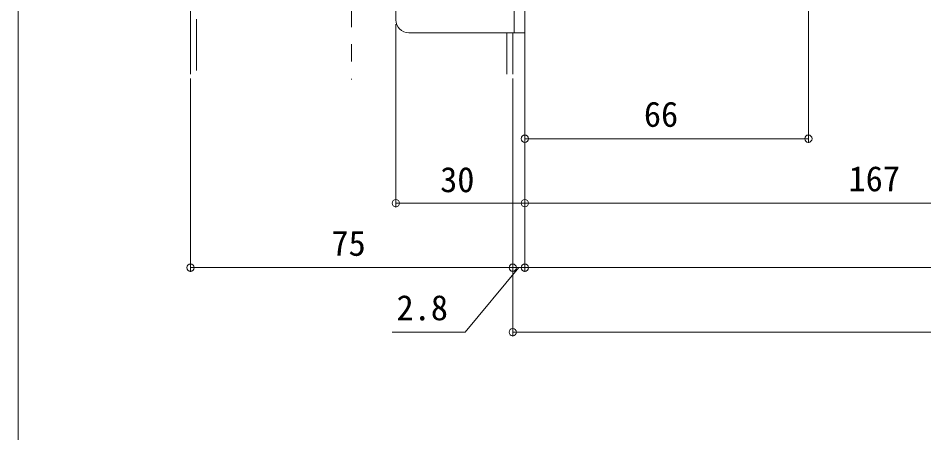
# Model space of a CAD drawing. Units: millimetres, scale not verified. Extents: x -1681 to -294, y -1188 to 1055.
# Drawn here: x -1679.9 to -1469.2, y -269.2 to -172.7 of the extents above; entities that cross this region are included whole.
import ezdxf
from ezdxf.enums import TextEntityAlignment as Align

# ---------------------------------------------------------------- set-up
doc = ezdxf.new("R2010")
doc.units = ezdxf.units.MM
doc.header["$LTSCALE"] = 4
doc.linetypes.add('CHAIN2', pattern=[12, 9, -1, 1, -1])
doc.linetypes.add('DASHED3', pattern=[4, 3, -1])
for name, color, linetype, lineweight in [('0-2_YKK_ZWAK', 7, 'Continuous', 9), ('0-4_YKK_12', 2, 'Continuous', 9), ('0-5_YKK_13', 4, 'Continuous', 9), ('0-6_YKK_D', 6, 'Continuous', 9)]:
    doc.layers.add(name, color=color, linetype=linetype, lineweight=lineweight)
doc.styles.add('ＭＳ ゴシック', font='')
doc.styles.get('ＭＳ ゴシック').set_extended_font_data('MS Gothic')

msp = doc.modelspace()

# ---------------------------------------------------------------- linework, layer by layer
at = {"layer": '0-2_YKK_ZWAK'}
msp.add_line((-1679.947, -1188), (-1679.947, 996), dxfattribs=at)
at = {"layer": '0-4_YKK_12', "linetype": 'CHAIN2'}
msp.add_line((-1602.352, 5.186), (-1602.352, -186.978), dxfattribs=at)
at = {"layer": '0-4_YKK_12'}
for p, q in [((-1639.852, 3.058), (-1639.852, -185.768)), ((-1564.852, -176.11), (-1564.852, -185.768))]:
    msp.add_line(p, q, dxfattribs=at)
at = {"layer": '0-4_YKK_12', "linetype": 'DASHED3'}
for p, q in [((-1638.452, 3.058), (-1638.452, -185.768)), ((-1566.252, -176.11), (-1566.252, -185.768))]:
    msp.add_line(p, q, dxfattribs=at)
at = {"layer": '0-5_YKK_13', "linetype": 'DASHED3'}
msp.add_line((-1564.552, -6.11), (-1564.552, -176.11), dxfattribs=at)
at = {"layer": '0-5_YKK_13'}
for p, q in [((-1562.052, -6.11), (-1562.052, -176.11)), ((-1592.052, -9.11), (-1592.052, -173.11)), ((-1562.052, -176.11), (-1589.052, -176.11))]:
    msp.add_line(p, q, dxfattribs=at)
msp.add_arc((-1589.052, -173.11), 3, 180, 270, dxfattribs=at)
at = {"layer": '0-6_YKK_D'}
for p, q in [((-1496.052, -140.51), (-1496.052, -201.768)), ((-1562.052, -167.11), (-1562.052, -231.768)), ((-1592.052, -174.11), (-1592.052, -216.768)), ((-1562.052, -172.83), (-1562.052, -201.768)), ((-1562.052, -172.83), (-1562.052, -216.768)), ((-1562.052, -177.11), (-1562.052, -231.768)), ((-1562.052, -177.11), (-1562.052, -216.768)), ((-1639.852, -186.768), (-1639.852, -231.768)), ((-1564.852, -186.768), (-1564.852, -231.768)), ((-1564.852, -186.768), (-1564.852, -246.768)), ((-1564.852, -186.768), (-1564.852, -231.768)), ((-1562.052, -200.768), (-1496.052, -200.768)), ((-1562.052, -215.768), (-1592.052, -215.768)), ((-1395.052, -215.768), (-1562.052, -215.768)), ((-1564.852, -230.768), (-1639.852, -230.768)), ((-1563.452, -230.768), (-1575.954, -245.768)), ((-1562.052, -230.768), (-1564.852, -230.768)), ((-1562.052, -230.768), (-855.052, -230.768)), ((-1575.954, -245.768), (-1592.888, -245.768)), ((-1564.852, -245.768), (-855.052, -245.768))]:
    msp.add_line(p, q, dxfattribs=at)
for centre in [(-1562.052, -200.768), (-1496.052, -200.768), (-1592.052, -215.768), (-1562.052, -215.768), (-1562.052, -215.768), (-1639.852, -230.768), (-1564.852, -230.768), (-1564.852, -230.768), (-1562.052, -230.768), (-1562.052, -230.768), (-1564.852, -245.768)]:
    msp.add_circle(centre, 0.85, dxfattribs=at)

# ---------------------------------------------------------------- texts
at = {"layer": '0-6_YKK_D', "color": 4, "style": 'ＭＳ ゴシック'}
for s, p in [('66', (-1534.332, -199.768)), ('30', (-1581.745, -214.968)), ('167', (-1486.712, -214.768)), ('75', (-1607.045, -229.768)), ('2.8', (-1591.888, -244.768))]:
    msp.add_text(s, height=5.865, dxfattribs=at).set_placement(p, align=Align.BOTTOM_LEFT)

doc.saveas('drawing.dxf')
